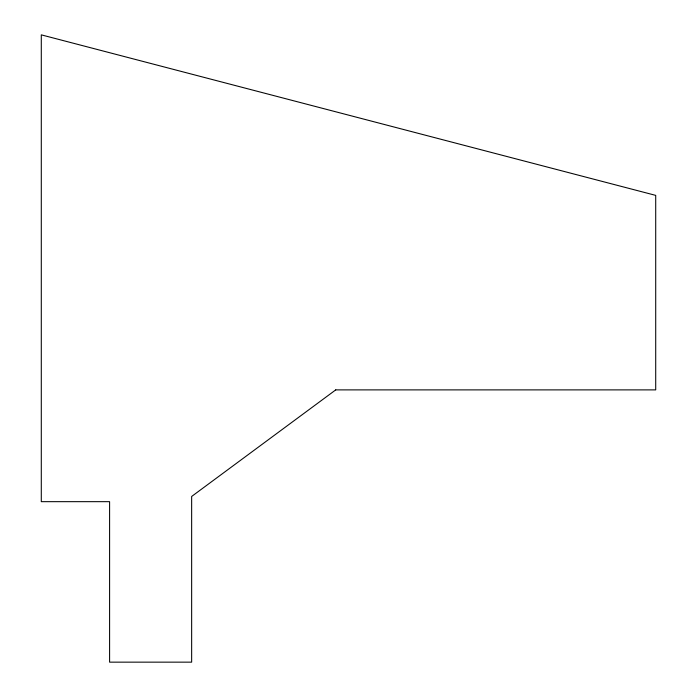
<?xml version="1.0" encoding="UTF-8"?>
<svg xmlns="http://www.w3.org/2000/svg" width="697" height="697" viewBox="0 0 697 697"><rect width="100%" height="100%" fill="white"/><g stroke="black" fill="none" stroke-linecap="round" stroke-linejoin="round"><path stroke-width="1.05" d="M335.745 389.884L191.649 496.456L191.649 662.15L109.595 662.15L109.595 501.666L41.289 501.666L41.289 34.85L655.711 195.378L655.711 389.884L335.745 389.884"/></g></svg>
